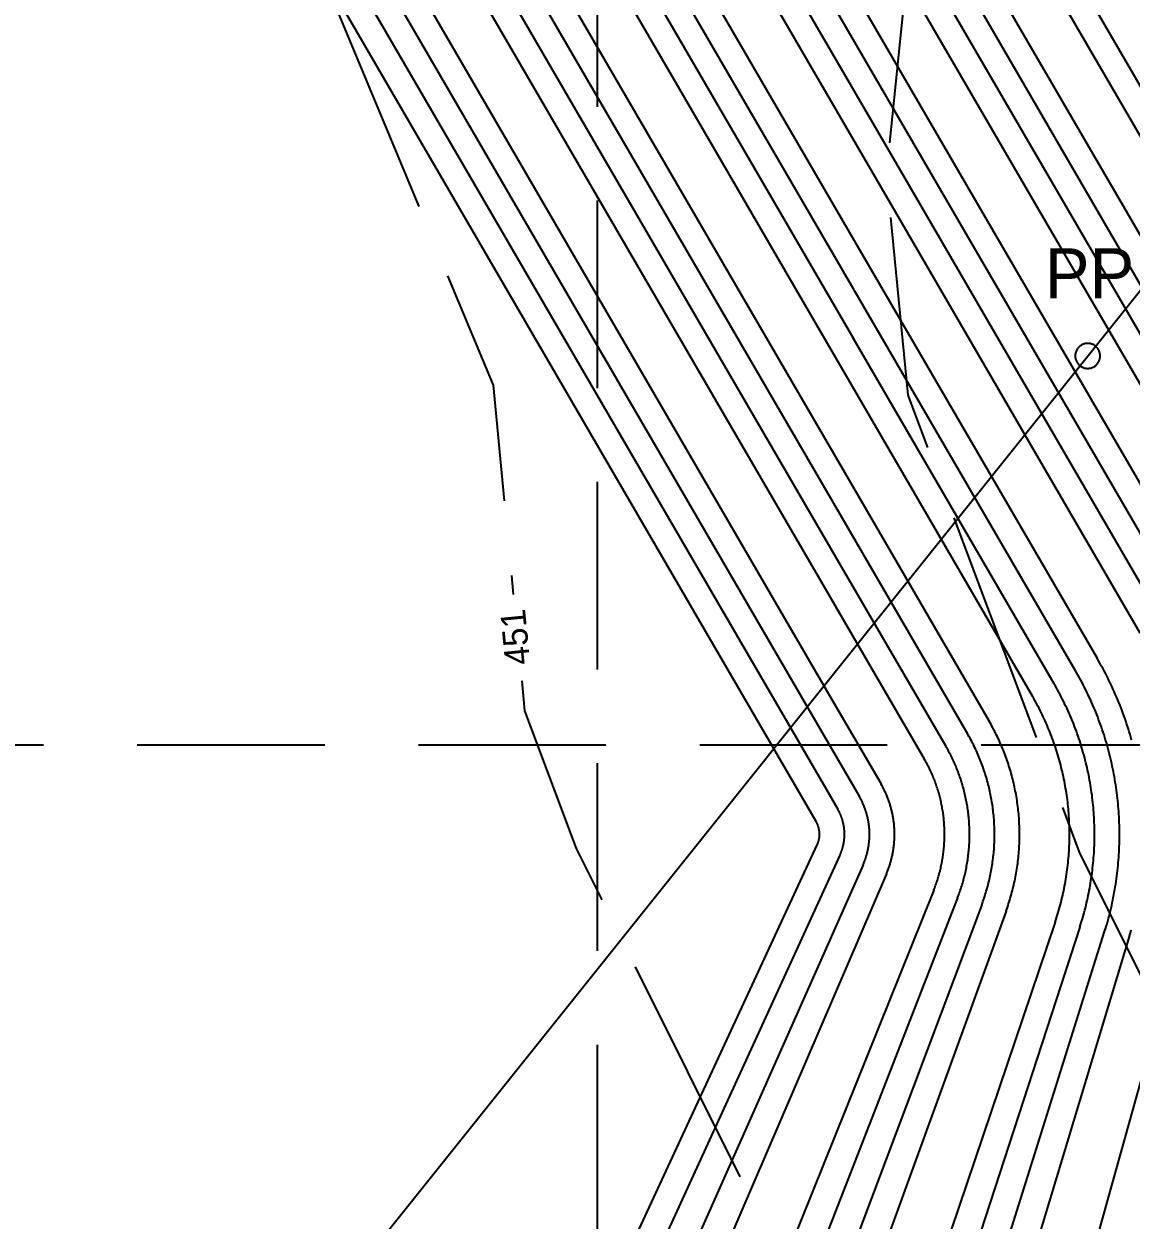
# Model space of a CAD drawing. Header units: inches. Extents: x 2439273 to 2445077, y 7048639 to 7057917.
# Drawn here: x 2443096.6 to 2443273.8, y 7053781 to 7053972.4 of the extents above; entities that cross this region are included whole.
import ezdxf
from ezdxf.enums import TextEntityAlignment as Align

# ---------------------------------------------------------------- set-up
doc = ezdxf.new("R2010")
doc.units = ezdxf.units.IN
doc.header["$LTSCALE"] = 300
doc.header["$MEASUREMENT"] = 0
doc.linetypes.add('DASHEDX2', pattern=[0.165, 0.125, -0.04])
doc.linetypes.add('HIDDEN', pattern=[0.375, 0.25, -0.125])
for name, color, linetype in [('EC', 43, 'DASHEDX2'), ('GRID', 254, 'HIDDEN'), ('new', 3, 'Continuous'), ('PC', 43, 'DASHEDX2')]:
    doc.layers.add(name, color=color, linetype=linetype)
doc.styles.add('TMODELF', font='tmodelf')

msp = doc.modelspace()

# ---------------------------------------------------------------- linework, layer by layer
at = {"layer": 'EC', "color": 43, "linetype": 'DASHEDX2', "flags": 128}
for points in [[(2443314.73, 7054071.34), (2443246.4, 7054130.8), (2443341.86, 7054239.25), (2443403.58, 7054305.58), (2443406.09, 7054308.97), (2443408.78, 7054314.31), (2443414.52, 7054334.14), (2443390.64, 7054330.87), (2443370.67, 7054321.87), (2443286.18, 7054320.04), (2443277.13, 7054265.52), (2443230.15, 7054191.69), (2443206.36, 7054145.81), (2443205.99, 7054120.81), (2443213.13, 7054083.79), (2443239.82, 7053999.75), (2443234.62, 7053948.44), (2443238.04, 7053912.97), (2443265.46, 7053839.87), (2443282.07, 7053806.58), (2443304.58, 7053767.27), (2443352.7, 7053713.1), (2443391.84, 7053658.11), (2443400.61, 7053636.17), (2443420.26, 7053607.51), (2443419.79, 7053641.23), (2443418.81, 7053656.41), (2443415.35, 7053686.97), (2443423.84, 7053699.04)], [(2443162.75, 7054291.18), (2443139.67, 7054209.25), (2443105.9, 7054177.95), (2443145.08, 7054133.66), (2443144.59, 7054100.18), (2443149.81, 7054073.13), (2443146.68, 7053974.63), (2443171.7, 7053914.58), (2443174.93, 7053881.09)], [(2443176.27, 7053867.29), (2443176.73, 7053862.48), (2443184.97, 7053840.5), (2443227.08, 7053756.12), (2443256.94, 7053703.97), (2443271.67, 7053669.06), (2443271.63, 7053649.2), (2443286.42, 7053579.49), (2443285.76, 7053499.28), (2443289.77, 7053492.24), (2443323.24, 7053433.32), (2443266.38, 7053464.81), (2443174.65, 7053370.03), (2443194.6, 7053335.13), (2443202.77, 7053337.71), (2443203.25, 7053337.85), (2443207.85, 7053336.86), (2443341.17, 7053406.78), (2443338.3, 7053344.77), (2443362.45, 7053339.1), (2443366.67, 7053333.5), (2443394.05, 7053332.99), (2443415.43, 7053354.97), (2443437.21, 7053377.5), (2443440.09, 7053380.05), (2443459.25, 7053407.17), (2443447.74, 7053414.11), (2443449.16, 7053430.87), (2443443.12, 7053453.63), (2443438.54, 7053484.56), (2443435.08, 7053526.38)]]:
    msp.add_lwpolyline(points, dxfattribs=at)
at = {"layer": 'GRID', "linetype": 'HIDDEN', "ltscale": 0.4}
for p, q in [((2443188.39, 7049369.1), (2443188.39, 7057765.42)), ((2439424.76, 7053857.05), (2444925.44, 7053857.05))]:
    msp.add_line(p, q, dxfattribs=at)
at = {"layer": 'new', "color": 3, "linetype": 'Continuous', "flags": 128}
msp.add_lwpolyline([(2441289.54, 7051575.25), (2441328.35, 7051607.02), (2441505.77, 7051755.74), (2441595.35, 7051831.79), (2441798.77, 7052085.82), (2441984.9, 7052317.12), (2442210.74, 7052600.11), (2442422.81, 7052864.7), (2442642.04, 7053138.47), (2443656.45, 7054406.17), (2443988.28, 7054583.22), (2444082, 7054633.72)], dxfattribs=at)
msp.add_lwpolyline([(2443268.83, 7053919.26), (2443268.83, 7053919.39), (2443268.81, 7053919.51), (2443268.79, 7053919.64), (2443268.77, 7053919.76), (2443268.73, 7053919.88), (2443268.69, 7053920), (2443268.64, 7053920.11), (2443268.58, 7053920.23), (2443268.52, 7053920.33), (2443268.45, 7053920.44), (2443268.37, 7053920.54), (2443268.29, 7053920.63), (2443268.2, 7053920.72), (2443268.1, 7053920.8), (2443268, 7053920.88), (2443267.9, 7053920.95), (2443267.79, 7053921.01), (2443267.68, 7053921.07), (2443267.57, 7053921.12), (2443267.45, 7053921.16), (2443267.33, 7053921.2), (2443267.2, 7053921.23), (2443267.08, 7053921.25), (2443266.95, 7053921.26), (2443266.83, 7053921.26), (2443266.7, 7053921.26), (2443266.58, 7053921.25), (2443266.45, 7053921.23), (2443266.33, 7053921.2), (2443266.21, 7053921.16), (2443266.09, 7053921.12), (2443265.98, 7053921.07), (2443265.87, 7053921.01), (2443265.76, 7053920.95), (2443265.65, 7053920.88), (2443265.55, 7053920.8), (2443265.46, 7053920.72), (2443265.37, 7053920.63), (2443265.29, 7053920.54), (2443265.21, 7053920.44), (2443265.14, 7053920.33), (2443265.08, 7053920.23), (2443265.02, 7053920.11), (2443264.97, 7053920), (2443264.93, 7053919.88), (2443264.89, 7053919.76), (2443264.86, 7053919.64), (2443264.84, 7053919.51), (2443264.83, 7053919.39), (2443264.83, 7053919.26), (2443264.83, 7053919.14), (2443264.84, 7053919.01), (2443264.86, 7053918.89), (2443264.89, 7053918.76), (2443264.93, 7053918.64), (2443264.97, 7053918.53), (2443265.02, 7053918.41), (2443265.08, 7053918.3), (2443265.14, 7053918.19), (2443265.21, 7053918.09), (2443265.29, 7053917.99), (2443265.37, 7053917.89), (2443265.46, 7053917.8), (2443265.55, 7053917.72), (2443265.65, 7053917.64), (2443265.76, 7053917.57), (2443265.87, 7053917.51), (2443265.98, 7053917.45), (2443266.09, 7053917.4), (2443266.21, 7053917.36), (2443266.33, 7053917.32), (2443266.45, 7053917.3), (2443266.58, 7053917.28), (2443266.7, 7053917.27), (2443266.83, 7053917.26), (2443266.95, 7053917.27), (2443267.08, 7053917.28), (2443267.2, 7053917.3), (2443267.33, 7053917.32), (2443267.45, 7053917.36), (2443267.57, 7053917.4), (2443267.68, 7053917.45), (2443267.79, 7053917.51), (2443267.9, 7053917.57), (2443268, 7053917.64), (2443268.1, 7053917.72), (2443268.2, 7053917.8), (2443268.29, 7053917.89), (2443268.37, 7053917.99), (2443268.45, 7053918.09), (2443268.52, 7053918.19), (2443268.58, 7053918.3), (2443268.64, 7053918.41), (2443268.69, 7053918.53), (2443268.73, 7053918.64), (2443268.77, 7053918.76), (2443268.79, 7053918.89), (2443268.81, 7053919.01), (2443268.83, 7053919.14), (2443268.83, 7053919.26)], close=True, dxfattribs=at)
at = {"layer": 'PC', "color": 24, "linetype": 'Continuous', "flags": 128}
for points in [[(2443313.29, 7053897.05), (2443259.08, 7053990.27), (2443208.02, 7054078.05)], [(2443309.83, 7053895.04), (2443256.69, 7053986.41), (2443204.56, 7054076.04)], [(2443197.65, 7054072.02), (2443251.93, 7053978.68), (2443302.91, 7053891.02)], [(2443194.19, 7054070.01), (2443249.55, 7053974.82), (2443299.46, 7053889.01)], [(2443190.73, 7054068), (2443247.17, 7053970.96), (2443296, 7053887)], [(2443292.54, 7053884.99), (2443244.79, 7053967.09), (2443187.27, 7054065.99)], [(2443285.63, 7053880.97), (2443240.03, 7053959.37), (2443180.36, 7054061.96)], [(2443176.9, 7054059.95), (2443237.65, 7053955.5), (2443282.17, 7053878.95)], [(2443173.44, 7054057.94), (2443235.27, 7053951.64), (2443278.71, 7053876.94)], [(2443275.25, 7053874.93), (2443232.89, 7053947.78), (2443169.99, 7054055.93)], [(2443163.07, 7054051.91), (2443230.07, 7053936.71), (2443268.34, 7053870.91)], [(2443264.88, 7053868.9), (2443229.64, 7053929.5), (2443229.41, 7053929.88), (2443159.61, 7054049.9)], [(2443156.15, 7054047.89), (2443229.4, 7053921.94), (2443229.2, 7053922.28), (2443261.42, 7053866.89)], [(2443152.7, 7054045.88), (2443228.77, 7053915.07), (2443257.96, 7053864.88)], [(2443145.78, 7054041.85), (2443227.9, 7053900.65), (2443251.05, 7053860.86)], [(2443142.32, 7054039.84), (2443227.47, 7053893.44), (2443247.59, 7053858.84)], [(2443138.87, 7054037.83), (2443227.04, 7053886.23), (2443244.13, 7053856.83)], [(2443135.41, 7054035.82), (2443227.12, 7053878.13), (2443226.6, 7053879.02), (2443240.68, 7053854.82)], [(2443128.49, 7054031.8), (2443225.74, 7053864.6), (2443233.76, 7053850.8)], [(2443125.03, 7054029.79), (2443225.3, 7053857.39), (2443230.3, 7053848.79)], [(2443121.58, 7054027.78), (2443224.87, 7053850.18), (2443226.84, 7053846.78)], [(2443223.39, 7053844.77), (2443118.12, 7054025.77)], [(2443273.86, 7053857.83), (2443273.74, 7053858.27), (2443273.61, 7053858.72), (2443273.47, 7053859.16), (2443273.34, 7053859.59), (2443273.2, 7053860.03), (2443273.05, 7053860.47), (2443272.91, 7053860.9), (2443272.76, 7053861.34), (2443272.6, 7053861.77), (2443272.45, 7053862.2), (2443272.28, 7053862.63), (2443272.12, 7053863.06), (2443271.95, 7053863.49), (2443271.78, 7053863.91), (2443271.6, 7053864.34), (2443271.43, 7053864.76), (2443271.24, 7053865.18), (2443271.06, 7053865.6), (2443270.87, 7053866.02), (2443270.68, 7053866.44), (2443270.48, 7053866.85), (2443270.28, 7053867.26), (2443270.08, 7053867.68), (2443269.87, 7053868.09), (2443269.66, 7053868.5), (2443269.45, 7053868.9), (2443269.23, 7053869.31), (2443269.01, 7053869.71), (2443268.79, 7053870.11), (2443268.57, 7053870.51), (2443268.34, 7053870.91)], [(2443269.54, 7053827.19), (2443269.67, 7053827.61), (2443269.8, 7053828.02), (2443269.92, 7053828.43), (2443270.03, 7053828.85), (2443270.15, 7053829.27), (2443270.26, 7053829.68), (2443270.37, 7053830.1), (2443270.47, 7053830.52), (2443270.57, 7053830.94), (2443270.67, 7053831.36), (2443270.76, 7053831.79), (2443270.85, 7053832.21), (2443270.93, 7053832.63), (2443271.02, 7053833.06), (2443271.09, 7053833.48), (2443271.17, 7053833.91), (2443271.24, 7053834.33), (2443271.31, 7053834.76), (2443271.37, 7053835.19), (2443271.44, 7053835.61), (2443271.49, 7053836.04), (2443271.55, 7053836.47), (2443271.6, 7053836.9), (2443271.64, 7053837.33), (2443271.69, 7053837.76), (2443271.73, 7053838.19), (2443271.76, 7053838.62), (2443271.8, 7053839.05), (2443271.83, 7053839.48), (2443271.85, 7053839.91), (2443271.87, 7053840.34), (2443271.89, 7053840.77), (2443271.91, 7053841.21), (2443271.92, 7053841.64), (2443271.92, 7053842.07), (2443271.93, 7053842.5), (2443271.93, 7053842.93), (2443271.93, 7053843.37), (2443271.92, 7053843.8), (2443271.91, 7053844.23), (2443271.89, 7053844.66), (2443271.88, 7053845.09), (2443271.85, 7053845.52), (2443271.83, 7053845.96), (2443271.8, 7053846.39), (2443271.77, 7053846.82), (2443271.73, 7053847.25), (2443271.7, 7053847.68), (2443271.65, 7053848.11), (2443271.61, 7053848.54), (2443271.56, 7053848.97), (2443271.5, 7053849.4), (2443271.45, 7053849.82), (2443271.39, 7053850.25), (2443271.32, 7053850.68), (2443271.25, 7053851.11), (2443271.18, 7053851.53), (2443271.11, 7053851.96), (2443271.03, 7053852.38), (2443270.95, 7053852.81), (2443270.86, 7053853.23), (2443270.77, 7053853.65), (2443270.68, 7053854.07), (2443270.59, 7053854.5), (2443270.49, 7053854.92), (2443270.38, 7053855.34), (2443270.28, 7053855.75), (2443270.17, 7053856.17), (2443270.06, 7053856.59), (2443269.94, 7053857), (2443269.82, 7053857.42), (2443269.69, 7053857.83), (2443269.57, 7053858.25), (2443269.44, 7053858.66), (2443269.3, 7053859.07), (2443269.17, 7053859.48), (2443269.03, 7053859.89), (2443268.88, 7053860.29), (2443268.73, 7053860.7), (2443268.58, 7053861.11), (2443268.43, 7053861.51), (2443268.27, 7053861.91), (2443268.11, 7053862.31), (2443267.95, 7053862.71), (2443267.78, 7053863.11), (2443267.61, 7053863.51), (2443267.44, 7053863.9), (2443267.26, 7053864.3), (2443267.08, 7053864.69), (2443266.89, 7053865.08), (2443266.71, 7053865.47), (2443266.52, 7053865.86), (2443266.32, 7053866.24), (2443266.13, 7053866.63), (2443265.93, 7053867.01), (2443265.72, 7053867.39), (2443265.52, 7053867.77), (2443265.31, 7053868.15), (2443265.09, 7053868.53), (2443264.88, 7053868.9)], [(2443265.57, 7053827.89), (2443265.69, 7053828.28), (2443265.81, 7053828.66), (2443265.93, 7053829.05), (2443266.04, 7053829.44), (2443266.15, 7053829.82), (2443266.26, 7053830.21), (2443266.36, 7053830.6), (2443266.47, 7053831), (2443266.56, 7053831.39), (2443266.66, 7053831.78), (2443266.75, 7053832.17), (2443266.83, 7053832.57), (2443266.92, 7053832.96), (2443267, 7053833.36), (2443267.08, 7053833.76), (2443267.15, 7053834.15), (2443267.22, 7053834.55), (2443267.29, 7053834.95), (2443267.35, 7053835.35), (2443267.41, 7053835.75), (2443267.47, 7053836.15), (2443267.53, 7053836.55), (2443267.58, 7053836.95), (2443267.62, 7053837.35), (2443267.67, 7053837.75), (2443267.71, 7053838.15), (2443267.74, 7053838.56), (2443267.78, 7053838.96), (2443267.81, 7053839.36), (2443267.84, 7053839.76), (2443267.86, 7053840.17), (2443267.88, 7053840.57), (2443267.9, 7053840.97), (2443267.91, 7053841.38), (2443267.92, 7053841.78), (2443267.93, 7053842.19), (2443267.93, 7053842.59), (2443267.93, 7053842.99), (2443267.92, 7053843.4), (2443267.92, 7053843.8), (2443267.91, 7053844.21), (2443267.89, 7053844.61), (2443267.88, 7053845.01), (2443267.85, 7053845.42), (2443267.83, 7053845.82), (2443267.8, 7053846.22), (2443267.77, 7053846.63), (2443267.74, 7053847.03), (2443267.7, 7053847.43), (2443267.66, 7053847.83), (2443267.62, 7053848.23), (2443267.57, 7053848.64), (2443267.52, 7053849.04), (2443267.46, 7053849.44), (2443267.4, 7053849.84), (2443267.34, 7053850.24), (2443267.28, 7053850.63), (2443267.21, 7053851.03), (2443267.14, 7053851.43), (2443267.06, 7053851.83), (2443266.99, 7053852.22), (2443266.9, 7053852.62), (2443266.82, 7053853.01), (2443266.73, 7053853.41), (2443266.64, 7053853.8), (2443266.55, 7053854.2), (2443266.45, 7053854.59), (2443266.35, 7053854.98), (2443266.24, 7053855.37), (2443266.13, 7053855.76), (2443266.02, 7053856.15), (2443265.91, 7053856.53), (2443265.79, 7053856.92), (2443265.67, 7053857.31), (2443265.55, 7053857.69), (2443265.42, 7053858.07), (2443265.29, 7053858.46), (2443265.16, 7053858.84), (2443265.02, 7053859.22), (2443264.88, 7053859.6), (2443264.73, 7053859.97), (2443264.59, 7053860.35), (2443264.44, 7053860.73), (2443264.29, 7053861.1), (2443264.13, 7053861.47), (2443263.97, 7053861.84), (2443263.81, 7053862.21), (2443263.64, 7053862.58), (2443263.47, 7053862.95), (2443263.3, 7053863.32), (2443263.13, 7053863.68), (2443262.95, 7053864.04), (2443262.77, 7053864.4), (2443262.59, 7053864.76), (2443262.4, 7053865.12), (2443262.21, 7053865.48), (2443262.02, 7053865.83), (2443261.82, 7053866.19), (2443261.62, 7053866.54), (2443261.42, 7053866.89)], [(2443261.61, 7053828.67), (2443261.73, 7053829.02), (2443261.85, 7053829.38), (2443261.96, 7053829.74), (2443262.07, 7053830.1), (2443262.17, 7053830.46), (2443262.28, 7053830.82), (2443262.38, 7053831.18), (2443262.48, 7053831.54), (2443262.57, 7053831.91), (2443262.66, 7053832.27), (2443262.75, 7053832.63), (2443262.83, 7053833), (2443262.91, 7053833.37), (2443262.99, 7053833.73), (2443263.07, 7053834.1), (2443263.14, 7053834.47), (2443263.21, 7053834.84), (2443263.28, 7053835.21), (2443263.34, 7053835.58), (2443263.4, 7053835.95), (2443263.45, 7053836.32), (2443263.51, 7053836.69), (2443263.56, 7053837.06), (2443263.61, 7053837.43), (2443263.65, 7053837.81), (2443263.69, 7053838.18), (2443263.73, 7053838.55), (2443263.76, 7053838.93), (2443263.79, 7053839.3), (2443263.82, 7053839.67), (2443263.85, 7053840.05), (2443263.87, 7053840.42), (2443263.88, 7053840.8), (2443263.9, 7053841.17), (2443263.91, 7053841.55), (2443263.92, 7053841.92), (2443263.93, 7053842.3), (2443263.93, 7053842.67), (2443263.93, 7053843.05), (2443263.92, 7053843.42), (2443263.92, 7053843.8), (2443263.91, 7053844.17), (2443263.89, 7053844.55), (2443263.88, 7053844.92), (2443263.86, 7053845.3), (2443263.83, 7053845.67), (2443263.81, 7053846.05), (2443263.78, 7053846.42), (2443263.74, 7053846.79), (2443263.71, 7053847.17), (2443263.67, 7053847.54), (2443263.63, 7053847.91), (2443263.58, 7053848.29), (2443263.53, 7053848.66), (2443263.48, 7053849.03), (2443263.42, 7053849.4), (2443263.37, 7053849.77), (2443263.3, 7053850.14), (2443263.24, 7053850.51), (2443263.17, 7053850.88), (2443263.1, 7053851.25), (2443263.03, 7053851.62), (2443262.95, 7053851.98), (2443262.87, 7053852.35), (2443262.79, 7053852.72), (2443262.7, 7053853.08), (2443262.61, 7053853.45), (2443262.52, 7053853.81), (2443262.42, 7053854.17), (2443262.32, 7053854.53), (2443262.22, 7053854.89), (2443262.12, 7053855.26), (2443262.01, 7053855.61), (2443261.9, 7053855.97), (2443261.78, 7053856.33), (2443261.67, 7053856.69), (2443261.55, 7053857.04), (2443261.42, 7053857.4), (2443261.3, 7053857.75), (2443261.17, 7053858.1), (2443261.03, 7053858.45), (2443260.9, 7053858.8), (2443260.76, 7053859.15), (2443260.62, 7053859.5), (2443260.47, 7053859.85), (2443260.33, 7053860.19), (2443260.18, 7053860.53), (2443260.02, 7053860.88), (2443259.87, 7053861.22), (2443259.71, 7053861.56), (2443259.55, 7053861.9), (2443259.38, 7053862.23), (2443259.22, 7053862.57), (2443259.05, 7053862.9), (2443258.87, 7053863.24), (2443258.7, 7053863.57), (2443258.52, 7053863.9), (2443258.34, 7053864.23), (2443258.15, 7053864.55), (2443257.96, 7053864.88)], [(2443253.77, 7053830.47), (2443253.87, 7053830.76), (2443253.98, 7053831.06), (2443254.08, 7053831.36), (2443254.18, 7053831.66), (2443254.27, 7053831.96), (2443254.36, 7053832.26), (2443254.45, 7053832.56), (2443254.54, 7053832.86), (2443254.63, 7053833.17), (2443254.71, 7053833.47), (2443254.79, 7053833.78), (2443254.87, 7053834.08), (2443254.94, 7053834.39), (2443255.01, 7053834.69), (2443255.08, 7053835), (2443255.15, 7053835.31), (2443255.21, 7053835.62), (2443255.27, 7053835.93), (2443255.33, 7053836.24), (2443255.39, 7053836.55), (2443255.44, 7053836.86), (2443255.49, 7053837.17), (2443255.54, 7053837.48), (2443255.58, 7053837.79), (2443255.63, 7053838.1), (2443255.67, 7053838.42), (2443255.7, 7053838.73), (2443255.74, 7053839.04), (2443255.77, 7053839.36), (2443255.8, 7053839.67), (2443255.82, 7053839.98), (2443255.84, 7053840.3), (2443255.86, 7053840.61), (2443255.88, 7053840.93), (2443255.9, 7053841.24), (2443255.91, 7053841.56), (2443255.92, 7053841.87), (2443255.92, 7053842.19), (2443255.93, 7053842.5), (2443255.93, 7053842.82), (2443255.93, 7053843.13), (2443255.92, 7053843.45), (2443255.91, 7053843.76), (2443255.9, 7053844.08), (2443255.89, 7053844.39), (2443255.88, 7053844.71), (2443255.86, 7053845.02), (2443255.84, 7053845.34), (2443255.81, 7053845.65), (2443255.79, 7053845.96), (2443255.76, 7053846.28), (2443255.72, 7053846.59), (2443255.69, 7053846.9), (2443255.65, 7053847.22), (2443255.61, 7053847.53), (2443255.57, 7053847.84), (2443255.52, 7053848.15), (2443255.47, 7053848.46), (2443255.42, 7053848.78), (2443255.37, 7053849.09), (2443255.31, 7053849.4), (2443255.25, 7053849.7), (2443255.19, 7053850.01), (2443255.12, 7053850.32), (2443255.06, 7053850.63), (2443254.99, 7053850.94), (2443254.91, 7053851.24), (2443254.84, 7053851.55), (2443254.76, 7053851.85), (2443254.68, 7053852.16), (2443254.6, 7053852.46), (2443254.51, 7053852.77), (2443254.42, 7053853.07), (2443254.33, 7053853.37), (2443254.23, 7053853.67), (2443254.14, 7053853.97), (2443254.04, 7053854.27), (2443253.94, 7053854.57), (2443253.83, 7053854.86), (2443253.72, 7053855.16), (2443253.61, 7053855.46), (2443253.5, 7053855.75), (2443253.39, 7053856.04), (2443253.27, 7053856.34), (2443253.15, 7053856.63), (2443253.03, 7053856.92), (2443252.9, 7053857.21), (2443252.77, 7053857.49), (2443252.64, 7053857.78), (2443252.51, 7053858.07), (2443252.38, 7053858.35), (2443252.24, 7053858.63), (2443252.1, 7053858.92), (2443251.96, 7053859.2), (2443251.81, 7053859.48), (2443251.66, 7053859.76), (2443251.51, 7053860.03), (2443251.36, 7053860.31), (2443251.21, 7053860.58), (2443251.05, 7053860.86)], [(2443249.88, 7053831.49), (2443249.98, 7053831.76), (2443250.07, 7053832.02), (2443250.17, 7053832.29), (2443250.26, 7053832.56), (2443250.35, 7053832.83), (2443250.44, 7053833.1), (2443250.52, 7053833.37), (2443250.6, 7053833.64), (2443250.68, 7053833.91), (2443250.76, 7053834.19), (2443250.83, 7053834.46), (2443250.91, 7053834.74), (2443250.98, 7053835.01), (2443251.04, 7053835.29), (2443251.11, 7053835.56), (2443251.17, 7053835.84), (2443251.23, 7053836.12), (2443251.29, 7053836.39), (2443251.34, 7053836.67), (2443251.4, 7053836.95), (2443251.45, 7053837.23), (2443251.5, 7053837.51), (2443251.54, 7053837.79), (2443251.58, 7053838.07), (2443251.62, 7053838.35), (2443251.66, 7053838.63), (2443251.7, 7053838.91), (2443251.73, 7053839.2), (2443251.76, 7053839.48), (2443251.79, 7053839.76), (2443251.81, 7053840.04), (2443251.84, 7053840.32), (2443251.86, 7053840.61), (2443251.87, 7053840.89), (2443251.89, 7053841.17), (2443251.9, 7053841.46), (2443251.91, 7053841.74), (2443251.92, 7053842.02), (2443251.93, 7053842.31), (2443251.93, 7053842.59), (2443251.93, 7053842.88), (2443251.93, 7053843.16), (2443251.92, 7053843.44), (2443251.91, 7053843.73), (2443251.9, 7053844.01), (2443251.89, 7053844.29), (2443251.88, 7053844.58), (2443251.86, 7053844.86), (2443251.84, 7053845.14), (2443251.82, 7053845.43), (2443251.79, 7053845.71), (2443251.76, 7053845.99), (2443251.73, 7053846.27), (2443251.7, 7053846.55), (2443251.67, 7053846.84), (2443251.63, 7053847.12), (2443251.59, 7053847.4), (2443251.55, 7053847.68), (2443251.5, 7053847.96), (2443251.46, 7053848.24), (2443251.41, 7053848.52), (2443251.35, 7053848.8), (2443251.3, 7053849.08), (2443251.24, 7053849.35), (2443251.18, 7053849.63), (2443251.12, 7053849.91), (2443251.05, 7053850.18), (2443250.99, 7053850.46), (2443250.92, 7053850.73), (2443250.85, 7053851.01), (2443250.77, 7053851.28), (2443250.7, 7053851.56), (2443250.62, 7053851.83), (2443250.53, 7053852.1), (2443250.45, 7053852.37), (2443250.36, 7053852.64), (2443250.28, 7053852.91), (2443250.18, 7053853.18), (2443250.09, 7053853.45), (2443249.99, 7053853.71), (2443249.9, 7053853.98), (2443249.8, 7053854.24), (2443249.69, 7053854.51), (2443249.59, 7053854.77), (2443249.48, 7053855.04), (2443249.37, 7053855.3), (2443249.26, 7053855.56), (2443249.14, 7053855.82), (2443249.03, 7053856.08), (2443248.91, 7053856.33), (2443248.78, 7053856.59), (2443248.66, 7053856.84), (2443248.54, 7053857.1), (2443248.41, 7053857.35), (2443248.28, 7053857.6), (2443248.14, 7053857.85), (2443248.01, 7053858.1), (2443247.87, 7053858.35), (2443247.73, 7053858.6), (2443247.59, 7053858.84)], [(2443246.02, 7053832.6), (2443246.11, 7053832.83), (2443246.2, 7053833.07), (2443246.29, 7053833.31), (2443246.37, 7053833.54), (2443246.45, 7053833.78), (2443246.53, 7053834.02), (2443246.61, 7053834.26), (2443246.68, 7053834.5), (2443246.76, 7053834.74), (2443246.83, 7053834.98), (2443246.9, 7053835.22), (2443246.96, 7053835.46), (2443247.03, 7053835.71), (2443247.09, 7053835.95), (2443247.15, 7053836.2), (2443247.21, 7053836.44), (2443247.26, 7053836.69), (2443247.32, 7053836.93), (2443247.37, 7053837.18), (2443247.42, 7053837.42), (2443247.46, 7053837.67), (2443247.51, 7053837.92), (2443247.55, 7053838.17), (2443247.59, 7053838.41), (2443247.63, 7053838.66), (2443247.66, 7053838.91), (2443247.7, 7053839.16), (2443247.73, 7053839.41), (2443247.76, 7053839.66), (2443247.78, 7053839.91), (2443247.81, 7053840.16), (2443247.83, 7053840.41), (2443247.85, 7053840.66), (2443247.87, 7053840.91), (2443247.88, 7053841.16), (2443247.9, 7053841.41), (2443247.91, 7053841.67), (2443247.92, 7053841.92), (2443247.92, 7053842.17), (2443247.93, 7053842.42), (2443247.93, 7053842.67), (2443247.93, 7053842.92), (2443247.93, 7053843.17), (2443247.92, 7053843.43), (2443247.91, 7053843.68), (2443247.9, 7053843.93), (2443247.89, 7053844.18), (2443247.88, 7053844.43), (2443247.86, 7053844.68), (2443247.84, 7053844.93), (2443247.82, 7053845.18), (2443247.8, 7053845.43), (2443247.78, 7053845.68), (2443247.75, 7053845.93), (2443247.72, 7053846.18), (2443247.69, 7053846.43), (2443247.65, 7053846.68), (2443247.62, 7053846.93), (2443247.58, 7053847.18), (2443247.54, 7053847.43), (2443247.49, 7053847.67), (2443247.45, 7053847.92), (2443247.4, 7053848.17), (2443247.35, 7053848.42), (2443247.3, 7053848.66), (2443247.24, 7053848.91), (2443247.19, 7053849.15), (2443247.13, 7053849.4), (2443247.07, 7053849.64), (2443247.01, 7053849.88), (2443246.94, 7053850.13), (2443246.87, 7053850.37), (2443246.8, 7053850.61), (2443246.73, 7053850.85), (2443246.66, 7053851.09), (2443246.58, 7053851.33), (2443246.51, 7053851.57), (2443246.42, 7053851.81), (2443246.34, 7053852.05), (2443246.26, 7053852.28), (2443246.17, 7053852.52), (2443246.08, 7053852.75), (2443245.99, 7053852.99), (2443245.9, 7053853.22), (2443245.8, 7053853.46), (2443245.71, 7053853.69), (2443245.61, 7053853.92), (2443245.51, 7053854.15), (2443245.4, 7053854.38), (2443245.3, 7053854.61), (2443245.19, 7053854.83), (2443245.08, 7053855.06), (2443244.97, 7053855.29), (2443244.86, 7053855.51), (2443244.74, 7053855.73), (2443244.62, 7053855.96), (2443244.5, 7053856.18), (2443244.38, 7053856.4), (2443244.26, 7053856.62), (2443244.13, 7053856.83)], [(2443242.19, 7053833.79), (2443242.27, 7053834), (2443242.35, 7053834.2), (2443242.43, 7053834.4), (2443242.5, 7053834.61), (2443242.58, 7053834.81), (2443242.65, 7053835.02), (2443242.72, 7053835.23), (2443242.78, 7053835.43), (2443242.85, 7053835.64), (2443242.91, 7053835.85), (2443242.98, 7053836.06), (2443243.04, 7053836.27), (2443243.09, 7053836.48), (2443243.15, 7053836.69), (2443243.2, 7053836.9), (2443243.26, 7053837.12), (2443243.31, 7053837.33), (2443243.35, 7053837.54), (2443243.4, 7053837.75), (2443243.45, 7053837.97), (2443243.49, 7053838.18), (2443243.53, 7053838.4), (2443243.57, 7053838.61), (2443243.6, 7053838.83), (2443243.64, 7053839.04), (2443243.67, 7053839.26), (2443243.7, 7053839.47), (2443243.73, 7053839.69), (2443243.76, 7053839.91), (2443243.78, 7053840.12), (2443243.81, 7053840.34), (2443243.83, 7053840.56), (2443243.85, 7053840.78), (2443243.86, 7053840.99), (2443243.88, 7053841.21), (2443243.89, 7053841.43), (2443243.9, 7053841.65), (2443243.91, 7053841.87), (2443243.92, 7053842.08), (2443243.92, 7053842.3), (2443243.93, 7053842.52), (2443243.93, 7053842.74), (2443243.93, 7053842.96), (2443243.92, 7053843.17), (2443243.92, 7053843.39), (2443243.91, 7053843.61), (2443243.9, 7053843.83), (2443243.89, 7053844.05), (2443243.88, 7053844.27), (2443243.87, 7053844.48), (2443243.85, 7053844.7), (2443243.83, 7053844.92), (2443243.81, 7053845.14), (2443243.79, 7053845.35), (2443243.76, 7053845.57), (2443243.74, 7053845.79), (2443243.71, 7053846), (2443243.68, 7053846.22), (2443243.65, 7053846.43), (2443243.61, 7053846.65), (2443243.57, 7053846.87), (2443243.54, 7053847.08), (2443243.5, 7053847.29), (2443243.45, 7053847.51), (2443243.41, 7053847.72), (2443243.36, 7053847.94), (2443243.32, 7053848.15), (2443243.27, 7053848.36), (2443243.21, 7053848.57), (2443243.16, 7053848.79), (2443243.1, 7053849), (2443243.05, 7053849.21), (2443242.99, 7053849.42), (2443242.92, 7053849.63), (2443242.86, 7053849.84), (2443242.8, 7053850.04), (2443242.73, 7053850.25), (2443242.66, 7053850.46), (2443242.59, 7053850.66), (2443242.52, 7053850.87), (2443242.44, 7053851.08), (2443242.36, 7053851.28), (2443242.29, 7053851.48), (2443242.21, 7053851.69), (2443242.12, 7053851.89), (2443242.04, 7053852.09), (2443241.95, 7053852.29), (2443241.87, 7053852.49), (2443241.78, 7053852.69), (2443241.69, 7053852.89), (2443241.59, 7053853.09), (2443241.5, 7053853.28), (2443241.4, 7053853.48), (2443241.3, 7053853.67), (2443241.2, 7053853.87), (2443241.1, 7053854.06), (2443241, 7053854.25), (2443240.89, 7053854.44), (2443240.78, 7053854.63), (2443240.68, 7053854.82)], [(2443234.63, 7053836.44), (2443234.69, 7053836.57), (2443234.74, 7053836.71), (2443234.8, 7053836.85), (2443234.85, 7053836.99), (2443234.91, 7053837.13), (2443234.96, 7053837.27), (2443235.01, 7053837.41), (2443235.06, 7053837.55), (2443235.11, 7053837.69), (2443235.15, 7053837.83), (2443235.2, 7053837.97), (2443235.24, 7053838.12), (2443235.28, 7053838.26), (2443235.33, 7053838.4), (2443235.36, 7053838.55), (2443235.4, 7053838.69), (2443235.44, 7053838.84), (2443235.48, 7053838.98), (2443235.51, 7053839.13), (2443235.54, 7053839.27), (2443235.58, 7053839.42), (2443235.61, 7053839.56), (2443235.64, 7053839.71), (2443235.66, 7053839.86), (2443235.69, 7053840), (2443235.71, 7053840.15), (2443235.74, 7053840.3), (2443235.76, 7053840.45), (2443235.78, 7053840.59), (2443235.8, 7053840.74), (2443235.82, 7053840.89), (2443235.84, 7053841.04), (2443235.85, 7053841.19), (2443235.87, 7053841.34), (2443235.88, 7053841.48), (2443235.89, 7053841.63), (2443235.9, 7053841.78), (2443235.91, 7053841.93), (2443235.91, 7053842.08), (2443235.92, 7053842.23), (2443235.92, 7053842.38), (2443235.93, 7053842.53), (2443235.93, 7053842.68), (2443235.93, 7053842.83), (2443235.93, 7053842.98), (2443235.92, 7053843.12), (2443235.92, 7053843.27), (2443235.91, 7053843.42), (2443235.91, 7053843.57), (2443235.9, 7053843.72), (2443235.89, 7053843.87), (2443235.88, 7053844.02), (2443235.87, 7053844.17), (2443235.85, 7053844.32), (2443235.84, 7053844.46), (2443235.82, 7053844.61), (2443235.8, 7053844.76), (2443235.78, 7053844.91), (2443235.76, 7053845.06), (2443235.74, 7053845.2), (2443235.72, 7053845.35), (2443235.69, 7053845.5), (2443235.67, 7053845.65), (2443235.64, 7053845.79), (2443235.61, 7053845.94), (2443235.58, 7053846.09), (2443235.55, 7053846.23), (2443235.51, 7053846.38), (2443235.48, 7053846.52), (2443235.44, 7053846.67), (2443235.41, 7053846.81), (2443235.37, 7053846.96), (2443235.33, 7053847.1), (2443235.29, 7053847.24), (2443235.24, 7053847.39), (2443235.2, 7053847.53), (2443235.16, 7053847.67), (2443235.11, 7053847.81), (2443235.06, 7053847.95), (2443235.01, 7053848.1), (2443234.96, 7053848.24), (2443234.91, 7053848.38), (2443234.86, 7053848.52), (2443234.8, 7053848.65), (2443234.75, 7053848.79), (2443234.69, 7053848.93), (2443234.63, 7053849.07), (2443234.57, 7053849.21), (2443234.51, 7053849.34), (2443234.45, 7053849.48), (2443234.39, 7053849.61), (2443234.32, 7053849.75), (2443234.26, 7053849.88), (2443234.19, 7053850.01), (2443234.12, 7053850.15), (2443234.05, 7053850.28), (2443233.98, 7053850.41), (2443233.91, 7053850.54), (2443233.83, 7053850.67), (2443233.76, 7053850.8)], [(2443230.9, 7053837.89), (2443230.94, 7053837.99), (2443230.99, 7053838.09), (2443231.03, 7053838.2), (2443231.07, 7053838.3), (2443231.11, 7053838.41), (2443231.15, 7053838.52), (2443231.19, 7053838.62), (2443231.23, 7053838.73), (2443231.27, 7053838.84), (2443231.31, 7053838.94), (2443231.34, 7053839.05), (2443231.38, 7053839.16), (2443231.41, 7053839.27), (2443231.44, 7053839.38), (2443231.47, 7053839.48), (2443231.5, 7053839.59), (2443231.53, 7053839.7), (2443231.56, 7053839.81), (2443231.59, 7053839.92), (2443231.62, 7053840.03), (2443231.64, 7053840.14), (2443231.66, 7053840.25), (2443231.69, 7053840.37), (2443231.71, 7053840.48), (2443231.73, 7053840.59), (2443231.75, 7053840.7), (2443231.77, 7053840.81), (2443231.79, 7053840.92), (2443231.8, 7053841.04), (2443231.82, 7053841.15), (2443231.83, 7053841.26), (2443231.85, 7053841.37), (2443231.86, 7053841.49), (2443231.87, 7053841.6), (2443231.88, 7053841.71), (2443231.89, 7053841.82), (2443231.9, 7053841.94), (2443231.91, 7053842.05), (2443231.91, 7053842.16), (2443231.92, 7053842.28), (2443231.92, 7053842.39), (2443231.93, 7053842.5), (2443231.93, 7053842.62), (2443231.93, 7053842.73), (2443231.93, 7053842.84), (2443231.93, 7053842.96), (2443231.92, 7053843.07), (2443231.92, 7053843.18), (2443231.92, 7053843.3), (2443231.91, 7053843.41), (2443231.9, 7053843.52), (2443231.9, 7053843.64), (2443231.89, 7053843.75), (2443231.88, 7053843.86), (2443231.87, 7053843.97), (2443231.85, 7053844.09), (2443231.84, 7053844.2), (2443231.83, 7053844.31), (2443231.81, 7053844.42), (2443231.8, 7053844.54), (2443231.78, 7053844.65), (2443231.76, 7053844.76), (2443231.74, 7053844.87), (2443231.72, 7053844.98), (2443231.7, 7053845.1), (2443231.68, 7053845.21), (2443231.65, 7053845.32), (2443231.63, 7053845.43), (2443231.6, 7053845.54), (2443231.57, 7053845.65), (2443231.55, 7053845.76), (2443231.52, 7053845.87), (2443231.49, 7053845.98), (2443231.46, 7053846.09), (2443231.43, 7053846.2), (2443231.39, 7053846.3), (2443231.36, 7053846.41), (2443231.32, 7053846.52), (2443231.29, 7053846.63), (2443231.25, 7053846.73), (2443231.21, 7053846.84), (2443231.17, 7053846.95), (2443231.13, 7053847.05), (2443231.09, 7053847.16), (2443231.05, 7053847.26), (2443231.01, 7053847.37), (2443230.96, 7053847.47), (2443230.92, 7053847.58), (2443230.87, 7053847.68), (2443230.82, 7053847.78), (2443230.78, 7053847.89), (2443230.73, 7053847.99), (2443230.68, 7053848.09), (2443230.63, 7053848.19), (2443230.58, 7053848.29), (2443230.52, 7053848.39), (2443230.47, 7053848.49), (2443230.41, 7053848.59), (2443230.36, 7053848.69), (2443230.3, 7053848.79)], [(2443227.2, 7053839.42), (2443227.23, 7053839.49), (2443227.26, 7053839.56), (2443227.29, 7053839.63), (2443227.32, 7053839.7), (2443227.35, 7053839.78), (2443227.38, 7053839.85), (2443227.41, 7053839.92), (2443227.43, 7053839.99), (2443227.46, 7053840.06), (2443227.49, 7053840.13), (2443227.51, 7053840.21), (2443227.54, 7053840.28), (2443227.56, 7053840.35), (2443227.58, 7053840.42), (2443227.6, 7053840.5), (2443227.62, 7053840.57), (2443227.64, 7053840.65), (2443227.66, 7053840.72), (2443227.68, 7053840.79), (2443227.7, 7053840.87), (2443227.72, 7053840.94), (2443227.74, 7053841.02), (2443227.75, 7053841.09), (2443227.77, 7053841.17), (2443227.78, 7053841.24), (2443227.8, 7053841.32), (2443227.81, 7053841.39), (2443227.82, 7053841.47), (2443227.84, 7053841.54), (2443227.85, 7053841.62), (2443227.86, 7053841.69), (2443227.87, 7053841.77), (2443227.88, 7053841.85), (2443227.88, 7053841.92), (2443227.89, 7053842), (2443227.9, 7053842.07), (2443227.91, 7053842.15), (2443227.91, 7053842.23), (2443227.92, 7053842.3), (2443227.92, 7053842.38), (2443227.92, 7053842.46), (2443227.93, 7053842.53), (2443227.93, 7053842.61), (2443227.93, 7053842.69), (2443227.93, 7053842.76), (2443227.93, 7053842.84), (2443227.93, 7053842.92), (2443227.93, 7053842.99), (2443227.92, 7053843.07), (2443227.92, 7053843.15), (2443227.92, 7053843.22), (2443227.91, 7053843.3), (2443227.9, 7053843.37), (2443227.9, 7053843.45), (2443227.89, 7053843.53), (2443227.88, 7053843.6), (2443227.88, 7053843.68), (2443227.87, 7053843.75), (2443227.86, 7053843.83), (2443227.85, 7053843.91), (2443227.83, 7053843.98), (2443227.82, 7053844.06), (2443227.81, 7053844.13), (2443227.8, 7053844.21), (2443227.78, 7053844.28), (2443227.77, 7053844.36), (2443227.75, 7053844.43), (2443227.73, 7053844.51), (2443227.72, 7053844.58), (2443227.7, 7053844.66), (2443227.68, 7053844.73), (2443227.66, 7053844.81), (2443227.64, 7053844.88), (2443227.62, 7053844.95), (2443227.6, 7053845.03), (2443227.58, 7053845.1), (2443227.56, 7053845.17), (2443227.53, 7053845.25), (2443227.51, 7053845.32), (2443227.48, 7053845.39), (2443227.46, 7053845.46), (2443227.43, 7053845.53), (2443227.4, 7053845.61), (2443227.38, 7053845.68), (2443227.35, 7053845.75), (2443227.32, 7053845.82), (2443227.29, 7053845.89), (2443227.26, 7053845.96), (2443227.23, 7053846.03), (2443227.2, 7053846.1), (2443227.16, 7053846.17), (2443227.13, 7053846.24), (2443227.1, 7053846.31), (2443227.06, 7053846.38), (2443227.03, 7053846.44), (2443226.99, 7053846.51), (2443226.96, 7053846.58), (2443226.92, 7053846.65), (2443226.88, 7053846.71), (2443226.84, 7053846.78)], [(2443223.56, 7053841.07), (2443223.57, 7053841.11), (2443223.59, 7053841.14), (2443223.6, 7053841.18), (2443223.62, 7053841.22), (2443223.63, 7053841.25), (2443223.65, 7053841.29), (2443223.66, 7053841.32), (2443223.68, 7053841.36), (2443223.69, 7053841.39), (2443223.7, 7053841.43), (2443223.71, 7053841.47), (2443223.73, 7053841.5), (2443223.74, 7053841.54), (2443223.75, 7053841.58), (2443223.76, 7053841.61), (2443223.77, 7053841.65), (2443223.78, 7053841.69), (2443223.79, 7053841.72), (2443223.8, 7053841.76), (2443223.81, 7053841.8), (2443223.82, 7053841.84), (2443223.83, 7053841.87), (2443223.84, 7053841.91), (2443223.85, 7053841.95), (2443223.85, 7053841.99), (2443223.86, 7053842.02), (2443223.87, 7053842.06), (2443223.87, 7053842.1), (2443223.88, 7053842.14), (2443223.89, 7053842.18), (2443223.89, 7053842.21), (2443223.9, 7053842.25), (2443223.9, 7053842.29), (2443223.91, 7053842.33), (2443223.91, 7053842.37), (2443223.91, 7053842.4), (2443223.92, 7053842.44), (2443223.92, 7053842.48), (2443223.92, 7053842.52), (2443223.92, 7053842.56), (2443223.93, 7053842.6), (2443223.93, 7053842.63), (2443223.93, 7053842.67), (2443223.93, 7053842.71), (2443223.93, 7053842.75), (2443223.93, 7053842.79), (2443223.93, 7053842.83), (2443223.93, 7053842.87), (2443223.93, 7053842.9), (2443223.92, 7053842.94), (2443223.92, 7053842.98), (2443223.92, 7053843.02), (2443223.92, 7053843.06), (2443223.91, 7053843.1), (2443223.91, 7053843.13), (2443223.91, 7053843.17), (2443223.9, 7053843.21), (2443223.9, 7053843.25), (2443223.89, 7053843.29), (2443223.89, 7053843.32), (2443223.88, 7053843.36), (2443223.88, 7053843.4), (2443223.87, 7053843.44), (2443223.86, 7053843.48), (2443223.86, 7053843.51), (2443223.85, 7053843.55), (2443223.84, 7053843.59), (2443223.83, 7053843.63), (2443223.82, 7053843.66), (2443223.82, 7053843.7), (2443223.81, 7053843.74), (2443223.8, 7053843.78), (2443223.79, 7053843.81), (2443223.78, 7053843.85), (2443223.77, 7053843.89), (2443223.75, 7053843.92), (2443223.74, 7053843.96), (2443223.73, 7053844), (2443223.72, 7053844.03), (2443223.71, 7053844.07), (2443223.69, 7053844.11), (2443223.68, 7053844.14), (2443223.67, 7053844.18), (2443223.65, 7053844.21), (2443223.64, 7053844.25), (2443223.62, 7053844.29), (2443223.61, 7053844.32), (2443223.59, 7053844.36), (2443223.58, 7053844.39), (2443223.56, 7053844.43), (2443223.55, 7053844.46), (2443223.53, 7053844.5), (2443223.51, 7053844.53), (2443223.5, 7053844.57), (2443223.48, 7053844.6), (2443223.46, 7053844.63), (2443223.44, 7053844.67), (2443223.42, 7053844.7), (2443223.41, 7053844.73), (2443223.39, 7053844.77)], [(2442753.08, 7053477.48), (2443051.64, 7053546.11), (2443078.6, 7053528.35), (2443223.56, 7053841.07)], [(2443227.2, 7053839.42), (2443153.29, 7053678.13), (2443084.35, 7053512.59), (2443049.72, 7053535.4), (2442758.44, 7053468.45)], [(2443230.9, 7053837.89), (2443158.77, 7053675.46), (2443090.47, 7053496.58), (2443047.79, 7053524.7), (2442763.81, 7053459.43)], [(2443234.63, 7053836.44), (2443164.25, 7053672.79), (2443103.76, 7053498.77)], [(2443242.19, 7053833.79), (2443175.21, 7053667.45), (2443128.04, 7053499.37)], [(2443246.02, 7053832.6), (2443180.69, 7053664.78), (2443139.17, 7053497.27)], [(2443249.88, 7053831.49), (2443186.17, 7053662.11), (2443150.18, 7053495.11)], [(2443253.77, 7053830.47), (2443191.65, 7053659.44), (2443161.08, 7053492.9)], [(2443261.61, 7053828.67), (2443202.61, 7053654.1), (2443189.67, 7053547.12)], [(2443265.57, 7053827.89), (2443208.09, 7053651.43), (2443197.29, 7053531.72)], [(2443206.06, 7053523.46), (2443213.57, 7053648.76), (2443269.54, 7053827.19)], [(2443273.54, 7053826.57), (2443273.67, 7053827.01), (2443273.8, 7053827.45)], [(2443273.54, 7053826.57), (2443219.05, 7053646.09), (2443215.19, 7053517.37)], [(2443230.01, 7053640.75), (2443281.57, 7053825.56)]]:
    msp.add_lwpolyline(points, dxfattribs=at)

# ---------------------------------------------------------------- texts
at = {"layer": 'EC', "color": 43, "linetype": 'Continuous', "style": 'TMODELF'}
msp.add_text('451', height=4, rotation=95.5173, dxfattribs=at).set_placement((2443175.23, 7053874.27), align=Align.MIDDLE_CENTER)
at = {"layer": 'new', "color": 3, "linetype": 'Continuous', "style": 'TMODELF'}
msp.add_text('PP', height=8, dxfattribs=at).set_placement((2443267.12, 7053928.46), align=Align.CENTER)

doc.saveas('drawing.dxf')
